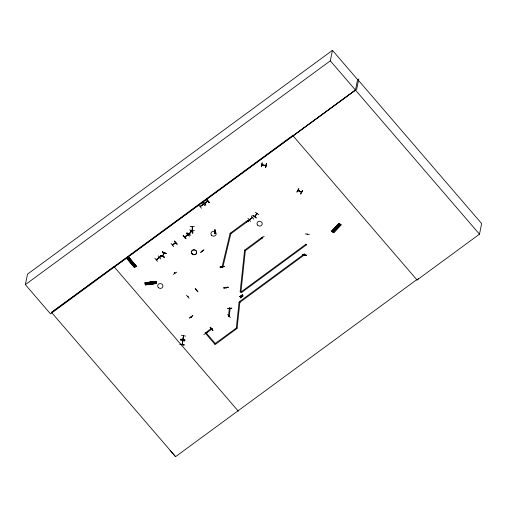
<?xml version="1.0" encoding="UTF-8"?>
<svg xmlns="http://www.w3.org/2000/svg" width="507" height="507" viewBox="0 0 507 507"><rect width="100%" height="100%" fill="white"/><g stroke="black" fill="none" stroke-linecap="round" stroke-linejoin="round"><path stroke-width="0.76" d="M159.534 257.499L156.289 259.882L159.566 257.341M184.935 236.934L187.552 234.988M203.155 204.581L200.43 206.368M203.459 204.226L200.278 206.545M204.917 203.288L207.502 201.279M190.233 230.349L194.415 230.482M231.838 308.338L227.668 308.548M182.609 340.755L182.209 344.405M182.564 340.945L182.59 340.679M182.85 339.189L182.805 339.563L183.439 335.723M182.723 341.192L182.773 340.799L182.133 344.589M211.609 328.599L211.653 328.954L211.901 328.574M222.066 266.878L222.332 267.195M225.659 287.273L225.913 287.577M226.198 287.691L226.046 288.058L226.274 287.811M229.589 308.002L229.652 308.351L229.785 308.015M229.348 316.019L228.505 316.051L229.36 308.161M229.316 316.146L230.172 308.262M237.137 328.067L236.3 328.099L239.082 302.115M306.482 244.799L241.452 292.634L240.122 291.931L244.558 250.433M237.111 328.2L239.893 302.216M305.962 244.197L240.933 292.032L245.369 250.534M187.996 296.437L188.091 296.557M196.596 290.441L196.348 290.213M305.246 233.873L309.428 234.43M192.375 230.026L192.394 226.749M302.489 254.831L306.659 255.42M307.198 234.608L307.248 234.215M304.549 254.679L304.758 254.71M304.523 254.856L304.796 254.438M307.369 234.589L307.426 234.088M180.625 340.311L184.77 341.059M181.443 335.33L185.587 336.084M180.765 339.424L184.922 340.134L180.815 339.139M182.957 339.551L183.61 335.59M182.983 339.57L183.021 339.164M183.534 336.065L183.578 335.742M184.13 344.969L179.941 344.475L184.149 344.88M184.922 340.146L180.79 339.265M179.991 344.183L184.142 344.918M189.155 234.031L191.583 231.129L191.228 231.097M302.514 254.634L306.703 255.148M257.195 213.428C250.819 220.862 257.955 213.441 256.815 213.599M180.796 339.246L184.954 339.937M418.712 278.337L417.046 280.003L416.748 279.668L175.587 456.655L51.575 312.458L292.742 135.464L417.046 280.003L479.476 234.183L481.65 223.587L357.638 79.384L355.445 90.069L50.497 313.877L25.35 284.636L27.505 274.148L332.459 50.345L357.6 79.58M128.138 259.723L129.779 258.545M136.168 266.207L135.844 266.46L128.702 258.012L129.044 257.74L136.275 266.188L134.38 267.525L127.257 259.064L129.044 257.74L136.275 266.188L129.057 257.689M128.613 260.351L130.261 259.121M129.336 261.206L130.983 259.977M129.988 261.916L131.63 260.737M130.711 262.772L132.352 261.599M146.181 282.608L146.523 284.547M146.941 282.513L147.284 284.452M148.082 282.374L148.424 284.313M149.096 282.247L149.432 284.18M154.908 258.278L157.531 261.397M150.23 282.101L150.573 284.04M156.264 259.54L159.445 257.391M158.203 255.851L160.82 258.995M159.027 257.651L162.291 255.287L159.103 257.543M159.268 257.746L159.154 257.417M160.497 255.686L164.433 257.131M160.751 256.377L161.011 256.878L160.605 256.612M161.023 256.637L160.858 256.751M162.322 251.979L166.252 253.506L162.354 251.871M162.468 256.073L162.589 255.832M162.57 256.377L164.319 252.885L164.129 253.221M162.646 256.327L162.798 255.927M164.008 252.955L164.205 252.657M166.15 253.696L162.348 251.916M171.119 243.474L173.73 246.668M172.538 244.995L175.739 242.828L175.397 242.961M172.583 244.989L175.593 242.58L172.431 245.001M174.37 241.199L177.197 244.178L174.408 241.098M175.675 242.549L175.771 242.657M177.013 244.311L174.389 241.11M174.712 272.671L174.845 273.178L174.636 272.741M174.997 272.88L174.719 272.779M185.923 238.55L183.268 235.444L185.873 238.651M173.337 274.382L176.709 272.145M184.897 236.763L184.624 237.137L187.875 234.754M186.538 233.049L189.345 236.116L186.513 233.062M186.354 235.66L189.662 233.245L186.373 235.597M187.375 232.865L190.784 235.248M187.691 234.659L187.552 235.026M187.818 234.488L187.514 235.014M187.983 234.405L184.662 237.111M188.097 234.323L188.382 234.716M188.186 234.361L188.357 234.823L188.091 234.507M190.15 226.414L194.339 226.572M189.827 229.76L193.256 232.124M189.054 233.86L191.456 230.996M189.212 233.809L189.193 234.133M189.384 233.923L191.386 231.382M192.197 226.395L192.248 230.222M192.343 226.395L192.457 230.222M192.286 229.418L192.318 233.416L192.21 229.494M192.413 231.205L192.381 231.572L192.704 231.205M192.673 231.363L192.413 231.401M200.195 206.381L203.32 204.251M201.501 208.219L198.795 205.139M203.193 201.9L205.861 204.999M203.022 204.441L203.313 204.226M204.53 203.25L207.781 200.861M207.845 201.146L204.632 203.516L204.568 203.168M204.79 205.734L202.135 202.692M186.513 295.182L189.168 298.287M206.463 199.517L209.309 202.489L206.501 199.422M187.932 296.779L187.945 296.386M183.388 335.913L183.471 335.564M200.645 252.296L203.934 249.85L200.791 252.454M202.09 250.756L202.179 250.946M195.233 288.705L197.958 291.836L195.239 288.705M189.542 318.098L192.806 315.627L189.542 317.997M196.45 290.524L196.526 290.143M191.373 317.097L191.152 316.799M191.266 316.717L191.532 317.179M191.354 316.761L191.5 317.167M191.538 316.976L191.412 317.3L191.145 316.989M214.822 231.503L214.417 231.826L214.442 231.458M215 229.766L215.05 233.683L215 229.772M214.708 231.813L214.734 231.465M214.86 233.594L214.784 229.684M203.827 334.601L207.103 332.339M205.341 333.517L205.151 333.08L211.717 328.194M205.221 332.966L215.114 344.633L236.807 328.599M205.734 333.568L212.237 328.796M206.368 333.105L215.253 343.435M220.076 267.056L224.246 266.524L220.089 266.993M230.856 233.657L222.801 267.398L222.034 267.081M222.364 267.037L222.256 266.695M212.864 330.469L210.278 327.243L212.889 330.444M222.003 267.208L230.064 233.474M248.221 221.008L230.831 233.79L230.343 233.055M228.112 287.165L223.771 288.071L227.903 287.279M225.64 287.273L225.945 287.368M214.619 343.898L236.3 328.099M227.662 314.562L230.355 317.629M246.643 222.047L252.194 217.788M247.923 218.302L250.547 221.502M230.317 233.188L247.676 220.336M229.817 307.863L229.861 308.136M228.974 316.241L228.651 316.095M248.367 220.773L248.253 220.856M228.575 316.33L228.968 315.912M248.455 220.811L248.474 221.147M248.259 221.084L248.639 221.027M249.248 219.658L252.448 217.522M249.577 219.797L249.476 219.493M231.819 308.047L227.649 308.63M251.206 215.925L253.861 219.094M261.289 166.733L262.125 162.931M265.928 165.536L261.808 164.636M265.845 165.478L265.769 165.84L261.821 164.978L261.904 164.617M262.189 164.68L262.227 164.864M262.702 237.815L245.344 250.667L244.856 249.932M256.32 217.826L252.911 215.443M252.568 217.478L246.497 221.977M255.42 212.256L258.804 214.734M254.622 216.343L254.869 216.134M265.484 165.783L265.56 165.415M265.497 167.576L266.524 163.894L265.687 167.697M240.711 297.939L240.565 296.956L239.602 296.538L240.584 296.868L240.724 297.85M239.798 296.392L240.559 296.753L239.583 296.627M257.074 213.346L254.609 216.508M304.897 254.508L239.868 302.343L239.38 301.608M240.654 295.841L240.559 296.753M241.807 297.058L240.806 296.722L241.788 297.14M242.27 295.632L241.288 295.302L242.27 295.632L242.397 296.696M241.484 295.156L242.245 295.511L241.269 295.391M242.34 294.605L242.245 295.511M242.485 295.777L243.474 295.904M260.915 238.74L264.204 236.294M244.824 250.065L262.258 237.137M262.582 237.428L262.373 237.054M296.925 192.071L298.87 188.56L296.937 191.976M297.888 190.264L297.951 190.144M298.338 190.512L298.312 190.283M298.211 190.619L301.329 192.007L298.293 190.518M300.664 193.966L302.616 190.461L300.714 193.985M301.633 191.969L301.494 192.311L301.652 192.026M25.35 284.636L330.304 60.834L332.459 50.345M239.348 301.741L304.377 253.906M358.804 78.896L356.668 89.295L293.033 135.8M335.894 226.978L337.466 228.321M336.661 226.198L338.232 227.535M337.326 225.552L338.91 226.838M338.087 224.772L339.677 226.052M338.613 224.195L340.184 225.533M339.373 223.46L331.812 231.192L339.24 223.422L340.938 224.804L333.511 232.688L331.698 231.135L339.373 223.41M340.951 224.747L333.384 232.536M248.601 221.236L248.386 220.957M261.339 166.759L262.201 162.867M162.455 256.282L164.173 252.809M160.58 255.503L164.42 257.207L160.504 255.655M183.223 235.54L185.911 238.632M210.234 327.338L212.908 330.444M252.803 215.589L256.206 217.972M127.834 258.652L127.491 258.906L134.634 267.354L134.957 267.113L127.827 258.659L134.837 267.17M128.727 257.968L135.825 266.479M225.995 287.691L226.065 288.027M331.705 231.141L339.272 223.448M339.538 223.676L339.785 223.885L332.028 231.42L339.684 223.764M332.123 231.458L339.677 223.72M339.76 223.872L332.243 231.604M340.805 224.766L332.979 232.244L340.533 224.531M333.074 232.276L340.634 224.544L333.2 232.428M333.41 232.567L340.913 224.823M333.505 232.688L341.008 224.937M205.703 205.126L203.053 202.014M183.071 235.654L185.752 238.74M210.088 327.452L212.744 330.558M127.599 258.824L134.501 267.417M128.943 257.873L136.047 266.352M114.297 266.974L355.464 89.986M51.473 312.337L114.005 266.638L238.309 411.177M159.027 257.752L162.31 255.3M262.36 237.206L262.442 237.568M133.797 266.517L135.439 265.338M261.821 164.8L265.896 165.688M209.163 202.585L206.482 199.435M228.841 316.083L228.689 316.324M214.41 231.61L214.746 231.655L214.417 231.807M145.357 284.795L156.593 283.35L145.357 284.795L144.989 282.716L156.264 281.41L144.989 282.729L156.321 281.797L145.11 283.4L156.321 281.816M145.091 283.236L156.289 281.708M145.256 284.281L156.524 282.969L156.606 283.559L145.37 284.915L145.256 284.281L156.492 282.931M156.251 281.41L156.593 283.35L145.3 284.56L156.536 283.179M228.112 287.171L223.986 287.805M228.144 287.33L223.758 287.78M192.761 231.401L192.381 231.553M244.532 250.566L245.344 250.667M239.057 302.248L239.868 302.343M229.335 308.294L230.146 308.395M230.032 233.607L230.831 233.79M301.621 192.178L297.894 190.436L301.551 192.299M332.598 230.393L334.176 231.731M170.149 450.419L175.587 456.655M330.304 60.834L479.476 234.183M305.93 244.33L306.45 244.932M304.352 254.039L304.865 254.641M247.65 220.469L248.164 221.071M262.157 237.339L262.677 237.941M206.634 199.39L209.296 202.489M236.262 328.124L236.782 328.732M211.692 328.327L212.211 328.929M189.643 233.334L186.373 235.698M145.04 283.014L156.219 281.322M155.11 281.55L155.453 283.489M224.233 266.612L220.082 267.1M242.504 295.689L242.606 296.544M240.819 296.925L240.92 297.786M242.359 294.516L242.479 295.568M240.667 295.758L240.787 296.81M266.327 163.767L265.459 167.659L266.346 163.78M257.607 225.14A2.611 2.415 11.6 0 0 262.062 224.588A2.611 2.415 11.6 0 0 259.197 221.261A2.611 2.415 11.6 0 0 257.607 225.14M211.527 235.229A2.636 2.434 11.6 0 0 216.02 234.665A2.636 2.434 11.6 0 0 213.13 231.312A2.636 2.434 11.6 0 0 211.527 235.229M192.039 253.785A2.636 2.434 11.6 0 0 196.526 253.227A2.636 2.434 11.6 0 0 193.642 249.875A2.636 2.434 11.6 0 0 192.039 253.785M192.052 253.754A2.617 2.421 11.6 0 0 196.513 253.202A2.617 2.421 11.6 0 0 193.649 249.869A2.617 2.421 11.6 0 0 192.052 253.754M158.273 287.469A2.624 2.427 11.6 0 0 162.741 286.918A2.624 2.427 11.6 0 0 159.87 283.571A2.624 2.427 11.6 0 0 158.273 287.469"/></g></svg>
